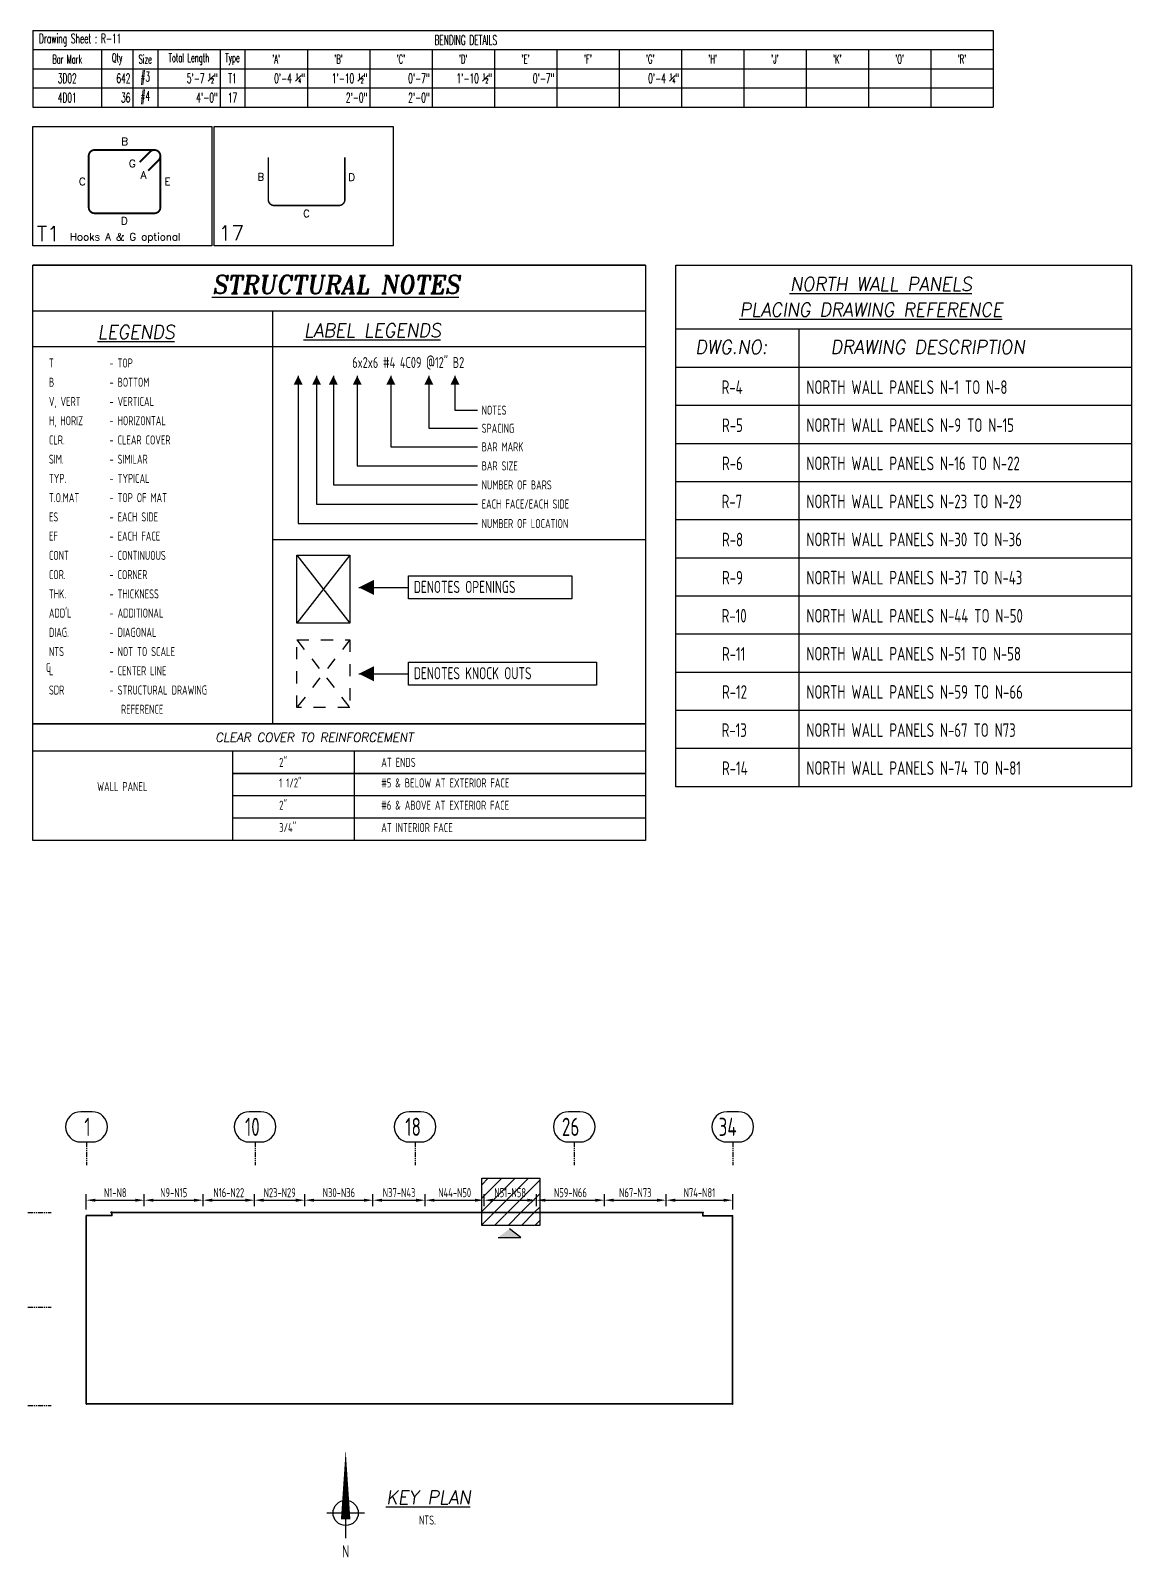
# Model space of a CAD drawing. Header units: inches. Extents: x -3675 to 33171, y -2273 to 1837.
# Drawn here: x 26517.7 to 26790.3, y 373.3 to 751.5 of the extents above; entities that cross this region are included whole.
import ezdxf
from ezdxf.enums import TextEntityAlignment as Align

# ---------------------------------------------------------------- set-up
doc = ezdxf.new("R2010")
doc.units = ezdxf.units.IN
doc.header["$MEASUREMENT"] = 0
doc.linetypes.add('HIDDEN', pattern=[6, 3, -3])
doc.linetypes.add('PHANTOM', pattern=[2.5, 1.25, -0.25, 0.25, -0.25, 0.25, -0.25])
doc.layers.get('0').update_dxf_attribs({"linetype": 'CONTINUOUS'})
doc.layers.get('Defpoints').update_dxf_attribs({"linetype": 'CONTINUOUS'})
for name, color, linetype in [('0-25', 7, 'CONTINUOUS'), ('0-25TEXT', 7, 'CONTINUOUS'), ('0-35', 3, 'CONTINUOUS'), ('0-35TEXT', 3, 'CONTINUOUS'), ('0-50', 10, 'CONTINUOUS'), ('BARLIST', 7, 'CONTINUOUS'), ('CADS-BAR-SKETCH', 7, 'CONTINUOUS'), ('GRID', 8, 'PHANTOM'), ('Hatch', 253, 'CONTINUOUS'), ('Hgblock', 7, 'CONTINUOUS'), ('hidden', 7, 'HIDDEN')]:
    doc.layers.add(name, color=color, linetype=linetype)
doc.styles.add('AR', font='ARCHQUIK.shx', dxfattribs={"width": 0.8})
doc.styles.add('ROMANS', font='romans.shx', dxfattribs={"width": 0.57})
doc.styles.add('ROMANT', font='romant')
doc.dimstyles.new('CADS_DIM_48', dxfattribs={"dimscale": 48, "dimtxt": 0.09375, "dimasz": 0.09375, "dimexe": 0.0625, "dimexo": 0.0625, "dimgap": 0.09375, "dimtad": 0, "dimtih": 1, "dimtoh": 1, "dimzin": 1, "dimdsep": 46, "dimlunit": 4, "dimtxsty": 'AR', "dimblk": 'CLOSED', "dimcen": 0.1875, "dimadec": 0, "dimazin": 0, "dimtfac": 1, "dimtofl": 0, "dimtmove": 0, "dimatfit": 1, "dimldrblk": 'DOTBLANK', "dimfxl": 1, "dimtzin": 0, "dimarcsym": 0})

# ---------------------------------------------------------------- blocks, each defined once
blk = doc.blocks.new('*D3131')
at = {"layer": '0-35', "color": 0, "lineweight": -2, "transparency": 16777216}
for p, q in [((26531.46, 459.53), (26531.46, 463.32)), ((26533.71, 461.82), (26543.59, 461.82)), ((26545.84, 460.32), (26545.84, 463.32))]:
    blk.add_line(p, q, dxfattribs=at)
at = {"layer": '0-35', "color": 0, "transparency": 16777216}
for points in [[(26533.71, 462.19), (26533.71, 461.44), (26531.46, 461.82)], [(26543.59, 462.19), (26543.59, 461.44), (26545.84, 461.82)]]:
    blk.add_solid(points, dxfattribs=at)
at = {"layer": 'Defpoints', "color": 0, "transparency": 16777216}
for p in [(26545.84, 461.82), (26531.46, 458.03), (26545.84, 458.82)]:
    blk.add_point(p, dxfattribs=at)
at = {"layer": '0-35', "color": 0, "transparency": 16777216, "insert": (26538.65, 463.69), "char_height": 2.25, "attachment_point": 5, "style": 'AR'}
blk.add_mtext('N1-N8', dxfattribs=at)
blk = doc.blocks.new('_DotBlank')
at = {"layer": '0-35', "color": 0, "lineweight": -2}
blk.add_line((-0.5, 0), (-1, 0), dxfattribs=at)
blk.add_circle((0, 0), 0.5, dxfattribs=at)
blk = doc.blocks.new('*D3132')
at = {"layer": '0-35', "color": 0, "lineweight": -2, "transparency": 16777216}
for p, q in [((26545.84, 460.32), (26545.84, 463.32)), ((26548.09, 461.82), (26558.15, 461.82)), ((26560.4, 460.32), (26560.4, 463.32))]:
    blk.add_line(p, q, dxfattribs=at)
at = {"layer": '0-35', "color": 0, "transparency": 16777216}
for points in [[(26548.09, 462.19), (26548.09, 461.44), (26545.84, 461.82)], [(26558.15, 462.19), (26558.15, 461.44), (26560.4, 461.82)]]:
    blk.add_solid(points, dxfattribs=at)
at = {"layer": 'Defpoints', "color": 0, "transparency": 16777216}
for p in [(26560.4, 461.82), (26545.84, 458.82), (26560.4, 458.82)]:
    blk.add_point(p, dxfattribs=at)
at = {"layer": '0-35', "color": 0, "transparency": 16777216, "insert": (26553.12, 463.69), "char_height": 2.25, "attachment_point": 5, "style": 'AR'}
blk.add_mtext('N9-N15', dxfattribs=at)
blk = doc.blocks.new('*D3133')
at = {"layer": '0-35', "color": 0, "lineweight": -2, "transparency": 16777216}
for p, q in [((26560.4, 460.32), (26560.4, 463.32)), ((26562.65, 461.82), (26570.88, 461.82)), ((26573.13, 460.32), (26573.13, 463.32))]:
    blk.add_line(p, q, dxfattribs=at)
at = {"layer": '0-35', "color": 0, "transparency": 16777216}
for points in [[(26562.65, 462.19), (26562.65, 461.44), (26560.4, 461.82)], [(26570.88, 462.19), (26570.88, 461.44), (26573.13, 461.82)]]:
    blk.add_solid(points, dxfattribs=at)
at = {"layer": 'Defpoints', "color": 0, "transparency": 16777216}
for p in [(26573.13, 461.82), (26560.4, 458.82), (26573.13, 458.82)]:
    blk.add_point(p, dxfattribs=at)
at = {"layer": '0-35', "color": 0, "transparency": 16777216, "insert": (26566.76, 463.69), "char_height": 2.25, "attachment_point": 5, "style": 'AR'}
blk.add_mtext('N16-N22', dxfattribs=at)
blk = doc.blocks.new('*D3134')
at = {"layer": '0-35', "color": 0, "lineweight": -2, "transparency": 16777216}
for p, q in [((26573.13, 460.32), (26573.13, 463.32)), ((26575.38, 461.82), (26583.35, 461.82)), ((26585.6, 460.32), (26585.6, 463.32))]:
    blk.add_line(p, q, dxfattribs=at)
at = {"layer": '0-35', "color": 0, "transparency": 16777216}
for points in [[(26575.38, 462.19), (26575.38, 461.44), (26573.13, 461.82)], [(26583.35, 462.19), (26583.35, 461.44), (26585.6, 461.82)]]:
    blk.add_solid(points, dxfattribs=at)
at = {"layer": 'Defpoints', "color": 0, "transparency": 16777216}
for p in [(26585.6, 461.82), (26573.13, 458.82), (26585.6, 458.82)]:
    blk.add_point(p, dxfattribs=at)
at = {"layer": '0-35', "color": 0, "transparency": 16777216, "insert": (26579.37, 463.69), "char_height": 2.25, "attachment_point": 5, "style": 'AR'}
blk.add_mtext('N23-N29', dxfattribs=at)
blk = doc.blocks.new('*D3135')
at = {"layer": '0-35', "color": 0, "lineweight": -2, "transparency": 16777216}
for p, q in [((26585.6, 460.32), (26585.6, 463.32)), ((26587.85, 461.82), (26600.22, 461.82)), ((26602.47, 460.32), (26602.47, 463.32))]:
    blk.add_line(p, q, dxfattribs=at)
at = {"layer": '0-35', "color": 0, "transparency": 16777216}
for points in [[(26587.85, 462.19), (26587.85, 461.44), (26585.6, 461.82)], [(26600.22, 462.19), (26600.22, 461.44), (26602.47, 461.82)]]:
    blk.add_solid(points, dxfattribs=at)
at = {"layer": 'Defpoints', "color": 0, "transparency": 16777216}
for p in [(26602.47, 461.82), (26585.6, 458.82), (26602.47, 458.82)]:
    blk.add_point(p, dxfattribs=at)
at = {"layer": '0-35', "color": 0, "transparency": 16777216, "insert": (26594.03, 463.69), "char_height": 2.25, "attachment_point": 5, "style": 'AR'}
blk.add_mtext('N30-N36', dxfattribs=at)
blk = doc.blocks.new('*D3136')
at = {"layer": '0-35', "color": 0, "lineweight": -2, "transparency": 16777216}
for p, q in [((26602.47, 460.32), (26602.47, 463.32)), ((26604.72, 461.82), (26613.16, 461.82)), ((26615.41, 460.32), (26615.41, 463.32))]:
    blk.add_line(p, q, dxfattribs=at)
at = {"layer": '0-35', "color": 0, "transparency": 16777216}
for points in [[(26604.72, 462.19), (26604.72, 461.44), (26602.47, 461.82)], [(26613.16, 462.19), (26613.16, 461.44), (26615.41, 461.82)]]:
    blk.add_solid(points, dxfattribs=at)
at = {"layer": 'Defpoints', "color": 0, "transparency": 16777216}
for p in [(26615.41, 461.82), (26602.47, 458.82), (26615.41, 458.82)]:
    blk.add_point(p, dxfattribs=at)
at = {"layer": '0-35', "color": 0, "transparency": 16777216, "insert": (26608.94, 463.69), "char_height": 2.25, "attachment_point": 5, "style": 'AR'}
blk.add_mtext('N37-N43', dxfattribs=at)
blk = doc.blocks.new('*D3137')
at = {"layer": '0-35', "color": 0, "lineweight": -2, "transparency": 16777216}
for p, q in [((26615.41, 460.32), (26615.41, 463.32)), ((26617.66, 461.82), (26627.71, 461.82)), ((26629.96, 460.32), (26629.96, 463.32))]:
    blk.add_line(p, q, dxfattribs=at)
at = {"layer": '0-35', "color": 0, "transparency": 16777216}
for points in [[(26617.66, 462.19), (26617.66, 461.44), (26615.41, 461.82)], [(26627.71, 462.19), (26627.71, 461.44), (26629.96, 461.82)]]:
    blk.add_solid(points, dxfattribs=at)
at = {"layer": 'Defpoints', "color": 0, "transparency": 16777216}
for p in [(26629.96, 461.82), (26615.41, 458.82), (26629.96, 458.82)]:
    blk.add_point(p, dxfattribs=at)
at = {"layer": '0-35', "color": 0, "transparency": 16777216, "insert": (26622.69, 463.69), "char_height": 2.25, "attachment_point": 5, "style": 'AR'}
blk.add_mtext('N44-N50', dxfattribs=at)
blk = doc.blocks.new('*D3138')
at = {"layer": '0-35', "color": 0, "lineweight": -2, "transparency": 16777216}
for p, q in [((26629.96, 460.32), (26629.96, 463.32)), ((26632.21, 461.82), (26640.67, 461.82)), ((26642.92, 460.32), (26642.92, 463.32))]:
    blk.add_line(p, q, dxfattribs=at)
at = {"layer": '0-35', "color": 0, "transparency": 16777216}
for points in [[(26632.21, 462.19), (26632.21, 461.44), (26629.96, 461.82)], [(26640.67, 462.19), (26640.67, 461.44), (26642.92, 461.82)]]:
    blk.add_solid(points, dxfattribs=at)
at = {"layer": 'Defpoints', "color": 0, "transparency": 16777216}
for p in [(26642.92, 461.82), (26629.96, 458.82), (26642.92, 458.82)]:
    blk.add_point(p, dxfattribs=at)
at = {"layer": '0-35', "color": 0, "transparency": 16777216, "insert": (26636.44, 463.69), "char_height": 2.25, "attachment_point": 5, "style": 'AR'}
blk.add_mtext('N51-N58', dxfattribs=at)
blk = doc.blocks.new('*D3139')
at = {"layer": '0-35', "color": 0, "lineweight": -2, "transparency": 16777216}
for p, q in [((26642.92, 460.32), (26642.92, 463.32)), ((26645.17, 461.82), (26657.54, 461.82)), ((26659.79, 460.32), (26659.79, 463.32))]:
    blk.add_line(p, q, dxfattribs=at)
at = {"layer": '0-35', "color": 0, "transparency": 16777216}
for points in [[(26645.17, 462.19), (26645.17, 461.44), (26642.92, 461.82)], [(26657.54, 462.19), (26657.54, 461.44), (26659.79, 461.82)]]:
    blk.add_solid(points, dxfattribs=at)
at = {"layer": 'Defpoints', "color": 0, "transparency": 16777216}
for p in [(26659.79, 461.82), (26642.92, 458.82), (26659.79, 458.82)]:
    blk.add_point(p, dxfattribs=at)
at = {"layer": '0-35', "color": 0, "transparency": 16777216, "insert": (26651.35, 463.69), "char_height": 2.25, "attachment_point": 5, "style": 'AR'}
blk.add_mtext('N59-N66', dxfattribs=at)
blk = doc.blocks.new('*D3140')
at = {"layer": '0-35', "color": 0, "lineweight": -2, "transparency": 16777216}
for p, q in [((26659.79, 460.32), (26659.79, 463.32)), ((26662.04, 461.82), (26672.8, 461.82)), ((26675.05, 460.32), (26675.05, 463.32))]:
    blk.add_line(p, q, dxfattribs=at)
at = {"layer": '0-35', "color": 0, "transparency": 16777216}
for points in [[(26662.04, 462.19), (26662.04, 461.44), (26659.79, 461.82)], [(26672.8, 462.19), (26672.8, 461.44), (26675.05, 461.82)]]:
    blk.add_solid(points, dxfattribs=at)
at = {"layer": 'Defpoints', "color": 0, "transparency": 16777216}
for p in [(26675.05, 461.82), (26659.79, 458.82), (26675.05, 458.82)]:
    blk.add_point(p, dxfattribs=at)
at = {"layer": '0-35', "color": 0, "transparency": 16777216, "insert": (26667.42, 463.69), "char_height": 2.25, "attachment_point": 5, "style": 'AR'}
blk.add_mtext('N67-N73', dxfattribs=at)
blk = doc.blocks.new('*U3186')
at = {"layer": 'Hgblock', "color": 3}
for p, q in [((-0.375, 0), (0.375, 0)), ((0, 0), (0, -0.5))]:
    blk.add_line(p, q, dxfattribs=at)
blk.add_lwpolyline([(0, 1.25, 0, 0.187, 0), (0, -0.125, 0.187, 0.187, 0)], format="xyseb", dxfattribs=at)
blk.add_circle((0, 0), 0.25, dxfattribs=at)
at = {"layer": 'Hgblock', "color": 3, "style": 'AR', "width": 0.8}
blk.add_text('N', height=0.244, dxfattribs=at).set_placement((0, -0.761), align=Align.MIDDLE)
blk = doc.blocks.new('*D3141')
at = {"layer": '0-35', "color": 0, "lineweight": -2, "transparency": 16777216}
for p, q in [((26675.05, 460.32), (26675.05, 463.32)), ((26677.3, 461.82), (26689.3, 461.82)), ((26691.55, 459.53), (26691.55, 463.32))]:
    blk.add_line(p, q, dxfattribs=at)
at = {"layer": '0-35', "color": 0, "transparency": 16777216}
for points in [[(26677.3, 462.19), (26677.3, 461.44), (26675.05, 461.82)], [(26689.3, 462.19), (26689.3, 461.44), (26691.55, 461.82)]]:
    blk.add_solid(points, dxfattribs=at)
at = {"layer": 'Defpoints', "color": 0, "transparency": 16777216}
for p in [(26691.55, 461.82), (26675.05, 458.82), (26691.55, 458.03)]:
    blk.add_point(p, dxfattribs=at)
at = {"layer": '0-35', "color": 0, "transparency": 16777216, "insert": (26683.3, 463.69), "char_height": 2.25, "attachment_point": 5, "style": 'AR'}
blk.add_mtext('N74-N81', dxfattribs=at)
blk = doc.blocks.new('leadrblk')
blk.add_lwpolyline([(0, 0, 0, 1, 0), (1, 0, 1, 1, 0)], format="xyseb")
blk = doc.blocks.new('A$C2A293661')
at = {"layer": '0-35TEXT', "style": 'AR', "width": 0.8}
for s, p in [('C', (-0.72, 0.84)), ('L', (0, 0))]:
    blk.add_text(s, height=2.25, dxfattribs=at).set_placement(p)
blk = doc.blocks.new('*T3254')
at = {"layer": 'BARLIST', "color": 0, "linetype": 'ByBlock', "lineweight": -2, "transparency": 16777216}
for p, q in [((0, 0), (237.77, 0)), ((0, 0), (0, -19.01)), ((237.77, 0), (237.77, -19.01)), ((0, -4.72), (237.77, -4.72)), ((17.01, -4.72), (17.01, -19.01)), ((24.73, -4.72), (24.73, -19.01)), ((30.91, -4.72), (30.91, -19.01)), ((46.35, -4.72), (46.35, -19.01)), ((52.52, -4.72), (52.52, -19.01)), ((67.96, -4.72), (67.96, -19.01)), ((83.4, -4.72), (83.4, -19.01)), ((98.83, -4.72), (98.83, -19.01)), ((114.27, -4.72), (114.27, -19.01)), ((129.71, -4.72), (129.71, -19.01)), ((145.15, -4.72), (145.15, -19.01)), ((160.58, -4.72), (160.58, -19.01)), ((176.02, -4.72), (176.02, -19.01)), ((191.46, -4.72), (191.46, -19.01)), ((206.89, -4.72), (206.89, -19.01)), ((222.33, -4.72), (222.33, -19.01)), ((0, -9.45), (237.77, -9.45)), ((0, -14.23), (237.77, -14.23)), ((0, -19.01), (237.77, -19.01))]:
    blk.add_line(p, q, dxfattribs=at)
at = {"layer": 'BARLIST', "color": 0, "transparency": 16777216, "style": 'ROMANS'}
for s, insert, char_height, width, attachment_point in [(' Drawing Sheet : R-11', (0.59, -2.36), 2.3622, 97.6535, 4), ('BENDING DETAILS', (99.43, -2.36), 2.3622, 137.752, 4), ('Bar Mark', (8.5, -7.09), 2.126, 15.8268, 5), ('Qty', (20.87, -7.09), 2.126, 6.5433, 5), ('Size', (27.82, -7.09), 2.126, 4.9961, 5), ('Total Length', (38.63, -7.09), 2.126, 14.2559, 5), ('Type', (49.44, -7.09), 2.126, 4.9961, 5), ("'A'", (60.24, -7.09), 2.126, 14.2559, 5), ("'B'", (75.68, -7.09), 2.126, 14.2559, 5), ("'C'", (91.12, -7.09), 2.126, 14.2559, 5), ("'D'", (106.55, -7.09), 2.126, 14.2559, 5), ("'E'", (121.99, -7.09), 2.126, 14.2559, 5), ("'F'", (137.43, -7.09), 2.126, 14.2559, 5), ("'G'", (152.86, -7.09), 2.126, 14.2559, 5), ("'H'", (168.3, -7.09), 2.126, 14.2559, 5), ("'J'", (183.74, -7.09), 2.126, 14.2559, 5), ("'K'", (199.18, -7.09), 2.126, 14.2559, 5), ("'O'", (214.61, -7.09), 2.126, 14.2559, 5), ("'R'", (230.05, -7.09), 2.126, 14.2559, 5), ('3D02', (8.5, -11.84), 2.362, 15.8268, 5), ('642', (24.14, -11.84), 2.362, 6.5433, 6), ('#3', (27.82, -11.84), 2.362, 4.9961, 5), ('5\'-7 {\\H0.5x;\\S1#2;}"', (45.76, -11.84), 2.3622, 14.2559, 6), ('T1', (49.44, -11.84), 2.362, 4.9961, 5), ('0\'-4 {\\H0.5x;\\S1#4;}"', (67.37, -11.84), 2.3622, 14.2559, 6), ('1\'-10 {\\H0.5x;\\S1#2;}"', (82.81, -11.84), 2.3622, 14.2559, 6), ('0\'-7"', (98.24, -11.84), 2.362, 14.2559, 6), ('1\'-10 {\\H0.5x;\\S1#2;}"', (113.68, -11.84), 2.3622, 14.2559, 6), ('0\'-7"', (129.12, -11.84), 2.362, 14.2559, 6), ('0\'-4 {\\H0.5x;\\S1#4;}"', (159.99, -11.84), 2.3622, 14.2559, 6), ('#4', (27.82, -16.62), 2.362, 4.9961, 5), ('4D01', (8.5, -16.62), 2.362, 15.8268, 5), ('36', (24.14, -16.62), 2.362, 6.5433, 6), ('4\'-0"', (45.76, -16.62), 2.362, 14.2559, 6), ('17', (49.44, -16.62), 2.362, 4.9961, 5), ('2\'-0"', (82.81, -16.62), 2.362, 14.2559, 6), ('2\'-0"', (98.24, -16.62), 2.362, 14.2559, 6)]:
    blk.add_mtext(s, dxfattribs=dict(at, insert=insert, char_height=char_height, width=width, attachment_point=attachment_point))
blk = doc.blocks.new('T1')
at = {"layer": 'CADS-BAR-SKETCH'}
blk.add_lwpolyline([(0, 0), (0, 1), (1.5, 1), (1.5, 0)], close=True, dxfattribs=at)
at = {"layer": 'CADS-BAR-SKETCH', "const_width": 0.0156}
for points in [[(0.468, 0.754, -0.414214), (0.518, 0.804, 0.414214), (0.468, 0.754), (0.468, 0.323, 0.414214), (0.518, 0.273), (1.019, 0.273, 0.414214), (1.069, 0.323), (1.069, 0.754, 0.668179), (0.983, 0.789), (0.896, 0.702)], [(0.966, 0.631), (1.054, 0.719, 0.668179), (1.019, 0.804), (0.518, 0.804)]]:
    blk.add_lwpolyline(points, format="xyb", dxfattribs=at)
at = {"layer": 'CADS-BAR-SKETCH', "style": 'ROMANS'}
for s, height, p in [('B', 0.0625, (0.742, 0.844)), ('G', 0.0625, (0.806, 0.659)), ('C', 0.0625, (0.386, 0.508)), ('A', 0.0625, (0.903, 0.563)), ('E', 0.0625, (1.103, 0.508)), ('T1', 0.125, (0.033, 0.039)), ('D', 0.0625, (0.739, 0.179)), ('Hooks A & G optional', 0.0625, (0.311, 0.045))]:
    blk.add_text(s, height=height, dxfattribs=at).set_placement(p)
blk = doc.blocks.new('17')
at = {"layer": 'CADS-BAR-SKETCH'}
blk.add_lwpolyline([(0, 0), (0, 1), (1.5, 1), (1.5, 0)], close=True, dxfattribs=at)
at = {"layer": 'CADS-BAR-SKETCH', "const_width": 0.0125}
blk.add_lwpolyline([(0.454, 0.741), (0.454, 0.388, 0.414214), (0.504, 0.338), (1.046, 0.338, 0.414214), (1.096, 0.388), (1.096, 0.741)], format="xyb", dxfattribs=at)
at = {"layer": 'CADS-BAR-SKETCH', "style": 'ROMANS'}
for s, height, p in [('B', 0.0625, (0.363, 0.547)), ('D', 0.0625, (1.125, 0.544)), ('C', 0.0625, (0.746, 0.24)), ('17', 0.125, (0.037, 0.045))]:
    blk.add_text(s, height=height, dxfattribs=at).set_placement(p)
blk = doc.blocks.new('*T3255')
at = {"layer": 'BARLIST', "color": 0, "transparency": 16777216, "xscale": 29.52755949857756, "yscale": 29.52755949857756, "zscale": 29.52755949857756}
for name, p in [('T1', (0.3, -29.53, 0)), ('17', (45.18, -29.53, 0))]:
    blk.add_blockref(name, p, dxfattribs=at)

msp = doc.modelspace()

# ---------------------------------------------------------------- hatches: boundary and pattern name
at = {"layer": '0-25TEXT'}
msp.add_hatch(color=256, dxfattribs=at).paths.add_polyline_path([(26639.08936, 452.57688), (26636.27693, 454.73683), (26633.4645, 452.57688)])
at = {"layer": 'Hatch'}
h = msp.add_hatch(dxfattribs=at)
h.set_pattern_fill('ANSI31', color=256, scale=18.75)
h.set_pattern_definition([(45, (16617.0494, -23.9709), (-1.6572815, 1.6572815), [])])
h.paths.add_polyline_path([(26629.38817, 467.25743), (26629.38817, 458.03153), (26629.45677, 458.03153), (26635.71382, 458.03153), (26635.71382, 458.74715), (26635.51174, 458.74715), (26635.51174, 458.81575), (26643.76828, 458.81575), (26643.76828, 467.25743)])
h.paths.add_polyline_path([(26635.78242, 458.74715), (26635.78242, 457.96293), (26629.45677, 457.96293), (26629.45677, 455.57831), (26643.76828, 455.57831), (26643.76828, 458.74715)])

# ---------------------------------------------------------------- linework, layer by layer
at = {"layer": '0-25'}
for points in [[(26596.72855, 621.55113), (26583.58967, 604.75479)], [(26583.58967, 621.55113), (26596.72855, 604.75479)]]:
    msp.add_lwpolyline(points, dxfattribs=at)
at = {"layer": '0-25TEXT'}
for p, q in [((26639.08936, 452.57688), (26636.27693, 454.73683)), ((26633.4645, 452.57688), (26639.08936, 452.57688))]:
    msp.add_line(p, q, dxfattribs=at)
for points in [[(26583.95005, 666.00597), (26583.95005, 629.39703), (26628.37408, 629.39703)], [(26588.50066, 666.00597), (26588.50066, 634.23501), (26628.37408, 634.23501)], [(26592.66407, 666.00597), (26592.66407, 638.95372), (26628.37408, 638.95372)], [(26598.5702, 666.00597), (26598.5702, 643.67242), (26628.37408, 643.67242)], [(26606.89703, 666.00597), (26606.89703, 648.39113), (26628.37408, 648.39113)], [(26616.28881, 666.00597), (26616.28881, 652.9906), (26628.37408, 652.9906)], [(26622.77589, 666.00597), (26622.77589, 657.4708), (26628.37408, 657.4708)], [(26598.98743, 613.57881), (26611.28802, 613.57881)], [(26598.98743, 592.20188), (26611.28802, 592.20188)], [(26598.98743, 592.20188), (26611.28802, 592.20188)]]:
    msp.add_lwpolyline(points, dxfattribs=at)
at = {"layer": '0-35'}
for p, q in [((26531.46028, 458.03153), (26531.46028, 457.96293)), ((26537.78593, 458.03153), (26531.46028, 458.03153)), ((26531.46028, 457.96293), (26531.46028, 458.03153)), ((26531.46028, 458.03153), (26531.52887, 458.03153)), ((26531.46028, 411.29085), (26531.46028, 458.03153)), ((26537.85452, 457.96293), (26531.46028, 457.96293)), ((26531.52887, 411.29085), (26531.52887, 458.03153)), ((26533.59324, 458.03153), (26533.59324, 457.96293)), ((26535.72342, 458.03153), (26535.72342, 457.96293)), ((26537.85452, 458.81575), (26537.58385, 458.81575)), ((26537.58385, 458.81575), (26684.28449, 458.81575)), ((26537.58385, 458.74715), (26537.58385, 458.81575)), ((26537.58385, 458.81575), (26537.58385, 458.74715)), ((26537.58385, 458.74715), (26537.78593, 458.74715)), ((26537.78593, 458.03153), (26537.78593, 458.74715)), ((26537.85452, 457.96293), (26537.85452, 458.74715)), ((26537.85452, 458.74715), (26684.08612, 458.74715)), ((26537.85452, 457.96293), (26537.85452, 458.03153)), ((26539.49409, 458.81575), (26539.49409, 458.74715)), ((26539.49434, 458.81575), (26539.49434, 458.74715)), ((26541.40204, 458.81575), (26541.40204, 458.74715)), ((26541.40204, 458.81575), (26541.40204, 458.74715)), ((26543.53222, 458.81575), (26543.53222, 458.74715)), ((26543.53222, 458.81575), (26543.53222, 458.74715)), ((26545.84038, 458.81575), (26545.84038, 458.74715)), ((26548.14854, 458.81575), (26548.14854, 458.74715)), ((26550.4567, 458.81575), (26550.4567, 458.74715)), ((26552.76486, 458.81575), (26552.76486, 458.74715)), ((26553.47121, 458.81575), (26553.47121, 458.74715)), ((26555.77937, 458.81575), (26555.77937, 458.74715)), ((26558.08753, 458.81575), (26558.08753, 458.74715)), ((26560.39569, 458.81575), (26560.39569, 458.74715)), ((26562.70385, 458.81575), (26562.70385, 458.74715)), ((26563.4102, 458.81575), (26563.4102, 458.74715)), ((26565.71836, 458.81575), (26565.71836, 458.74715)), ((26568.02652, 458.81575), (26568.02652, 458.74715)), ((26570.33468, 458.81575), (26570.33468, 458.74715)), ((26572.42036, 458.81575), (26572.42036, 458.74715)), ((26573.1295, 458.81575), (26573.1295, 458.74715)), ((26575.66291, 458.81575), (26575.66291, 458.74715)), ((26575.66291, 458.74715), (26575.66291, 458.81575)), ((26577.97107, 458.74715), (26577.97107, 458.81575)), ((26580.27923, 458.74715), (26580.27923, 458.81575)), ((26582.58738, 458.74715), (26582.58738, 458.81575)), ((26583.29374, 458.74715), (26583.29374, 458.81575)), ((26585.6019, 458.74715), (26585.6019, 458.81575)), ((26587.91005, 458.74715), (26587.91005, 458.81575)), ((26590.21821, 458.74715), (26590.21821, 458.81575)), ((26592.52637, 458.74715), (26592.52637, 458.81575)), ((26593.23272, 458.74715), (26593.23272, 458.81575)), ((26595.54088, 458.74715), (26595.54088, 458.81575)), ((26597.84904, 458.74715), (26597.84904, 458.81575)), ((26600.1572, 458.74715), (26600.1572, 458.81575)), ((26602.46536, 458.74715), (26602.46536, 458.81575)), ((26603.17171, 458.74715), (26603.17171, 458.81575)), ((26605.47987, 458.74715), (26605.47987, 458.81575)), ((26607.7834, 458.74715), (26607.7834, 458.81575)), ((26610.08692, 458.74715), (26610.08692, 458.81575)), ((26612.39508, 458.74715), (26612.39508, 458.81575)), ((26613.10143, 458.74715), (26613.10143, 458.81575)), ((26615.40959, 458.74715), (26615.40959, 458.81575)), ((26617.71775, 458.74715), (26617.71775, 458.81575)), ((26620.02591, 458.74715), (26620.02591, 458.81575)), ((26622.33407, 458.74715), (26622.33407, 458.81575)), ((26623.04042, 458.74715), (26623.04042, 458.81575)), ((26625.34858, 458.74715), (26625.34858, 458.81575)), ((26627.65674, 458.74715), (26627.65674, 458.81575)), ((26629.96489, 458.74715), (26629.96489, 458.81575)), ((26632.27305, 458.74715), (26632.27305, 458.81575)), ((26632.97941, 458.74715), (26632.97941, 458.81575)), ((26635.28756, 458.74715), (26635.28756, 458.81575)), ((26637.59572, 458.74715), (26637.59572, 458.81575)), ((26639.90388, 458.74715), (26639.90388, 458.81575)), ((26642.21204, 458.74715), (26642.21204, 458.81575)), ((26642.91839, 458.74715), (26642.91839, 458.81575)), ((26645.22655, 458.74715), (26645.22655, 458.81575)), ((26647.53749, 458.74715), (26647.53749, 458.81575)), ((26649.84843, 458.74715), (26649.84843, 458.81575)), ((26652.15659, 458.74715), (26652.15659, 458.81575)), ((26652.86294, 458.74715), (26652.86294, 458.81575)), ((26655.1711, 458.74715), (26655.1711, 458.81575)), ((26657.47926, 458.74715), (26657.47926, 458.81575)), ((26659.78742, 458.74715), (26659.78742, 458.81575)), ((26662.09558, 458.74715), (26662.09558, 458.81575)), ((26662.80193, 458.74715), (26662.80193, 458.81575)), ((26665.11009, 458.74715), (26665.11009, 458.81575)), ((26667.41825, 458.74715), (26667.41825, 458.81575)), ((26669.72641, 458.74715), (26669.72641, 458.81575)), ((26672.03457, 458.74715), (26672.03457, 458.81575)), ((26672.74092, 458.74715), (26672.74092, 458.81575)), ((26675.04908, 458.74715), (26675.04908, 458.81575)), ((26677.35724, 458.74715), (26677.35724, 458.81575)), ((26679.6654, 458.74715), (26679.6654, 458.81575)), ((26681.97355, 458.74715), (26681.97355, 458.81575)), ((26684.08612, 458.74715), (26684.08612, 457.96293)), ((26684.08612, 457.96293), (26691.47579, 457.96293)), ((26684.15472, 458.74715), (26684.28449, 458.74715)), ((26684.15472, 458.74715), (26684.15472, 458.03153)), ((26684.15472, 458.03153), (26691.47579, 458.03153)), ((26684.28449, 458.74715), (26684.28449, 458.81575)), ((26686.73372, 458.03153), (26686.73372, 457.96293)), ((26688.86391, 458.03153), (26688.86391, 457.96293)), ((26691.47579, 457.96293), (26691.47579, 458.03153)), ((26691.48269, 411.29085), (26691.48269, 458.03305)), ((26691.48269, 458.03305), (26691.55129, 458.03305)), ((26691.55129, 411.29085), (26691.55129, 458.03305)), ((26531.46028, 455.90135), (26531.52887, 455.90135)), ((26691.48269, 456.18411), (26691.48269, 456.11551)), ((26691.48269, 456.11551), (26691.48269, 456.18411)), ((26691.48269, 456.18411), (26691.55129, 456.18411)), ((26691.48269, 454.61096), (26691.55129, 454.61096)), ((26531.46028, 453.77117), (26531.52887, 453.77117)), ((26531.46028, 451.64099), (26531.52887, 451.64099)), ((26691.48269, 453.31424), (26691.55129, 453.31424)), ((26691.48269, 451.64099), (26691.55129, 451.64099)), ((26531.46028, 449.51081), (26531.52887, 449.51081)), ((26531.46028, 447.38063), (26531.52887, 447.38063)), ((26691.48269, 449.51081), (26691.55129, 449.51081)), ((26691.48269, 447.38063), (26691.55129, 447.38063)), ((26531.46028, 445.25045), (26531.52887, 445.25045)), ((26531.46028, 443.12027), (26531.52887, 443.12027)), ((26691.48269, 445.25045), (26691.55129, 445.25045)), ((26691.48269, 443.12027), (26691.55129, 443.12027)), ((26531.46028, 440.99009), (26531.52887, 440.99009)), ((26531.46028, 438.85991), (26531.52887, 438.85991)), ((26691.48269, 440.99009), (26691.55129, 440.99009)), ((26691.48269, 438.85991), (26691.55129, 438.85991)), ((26531.46028, 436.72973), (26531.52887, 436.72973)), ((26691.48269, 436.72973), (26691.55129, 436.72973)), ((26531.46028, 434.59955), (26531.52887, 434.59955)), ((26531.46028, 432.46937), (26531.52887, 432.46937)), ((26691.48269, 434.59955), (26691.55129, 434.59955)), ((26691.48269, 432.46937), (26691.55129, 432.46937)), ((26531.46028, 430.33918), (26531.52887, 430.33918)), ((26531.46028, 428.209), (26531.52887, 428.209)), ((26691.48269, 430.33918), (26691.55129, 430.33918)), ((26691.48269, 428.209), (26691.55129, 428.209)), ((26531.46028, 426.07882), (26531.52887, 426.07882)), ((26531.46028, 423.94864), (26531.52887, 423.94864)), ((26691.48269, 426.07882), (26691.55129, 426.07882)), ((26691.48269, 423.94864), (26691.55129, 423.94864)), ((26531.46028, 421.81846), (26531.52887, 421.81846)), ((26691.48269, 421.81846), (26691.55129, 421.81846)), ((26531.46028, 419.68828), (26531.52887, 419.68828)), ((26531.46028, 417.5581), (26531.52887, 417.5581)), ((26691.48269, 419.68828), (26691.55129, 419.68828)), ((26691.48269, 417.5581), (26691.55129, 417.5581)), ((26531.46028, 415.42792), (26531.52887, 415.42792)), ((26531.46028, 413.29774), (26531.52887, 413.29774)), ((26691.48269, 415.42792), (26691.55129, 415.42792)), ((26691.48269, 413.29774), (26691.55129, 413.29774)), ((26691.55129, 411.35944), (26531.46028, 411.35944)), ((26531.46028, 411.35944), (26531.46028, 411.29085)), ((26691.55129, 411.29085), (26531.46028, 411.29085)), ((26531.46028, 411.29085), (26531.52887, 411.29085)), ((26532.99349, 411.35944), (26532.99349, 411.29085)), ((26534.5267, 411.35944), (26534.5267, 411.29085)), ((26536.83486, 411.35944), (26536.83486, 411.29085)), ((26539.14301, 411.35944), (26539.14301, 411.29085)), ((26539.84937, 411.35944), (26539.84937, 411.29085)), ((26542.15753, 411.35944), (26542.15753, 411.29085)), ((26544.47151, 411.35944), (26544.47151, 411.29085)), ((26546.77967, 411.35944), (26546.77967, 411.29085)), ((26549.08783, 411.35944), (26549.08783, 411.29085)), ((26549.79418, 411.35944), (26549.79418, 411.29085)), ((26552.10234, 411.35944), (26552.10234, 411.29085)), ((26554.4105, 411.35944), (26554.4105, 411.29085)), ((26556.71866, 411.35944), (26556.71866, 411.29085)), ((26559.02682, 411.35944), (26559.02682, 411.29085)), ((26559.73317, 411.35944), (26559.73317, 411.29085)), ((26562.04133, 411.35944), (26562.04133, 411.29085)), ((26564.34949, 411.35944), (26564.34949, 411.29085)), ((26566.65765, 411.35944), (26566.65765, 411.29085)), ((26568.96581, 411.35944), (26568.96581, 411.29085)), ((26569.67216, 411.35944), (26569.67216, 411.29085)), ((26571.98032, 411.35944), (26571.98032, 411.29085)), ((26574.28848, 411.35944), (26574.28848, 411.29085)), ((26576.59663, 411.35944), (26576.59663, 411.29085)), ((26578.90479, 411.35944), (26578.90479, 411.29085)), ((26579.61115, 411.35944), (26579.61115, 411.29085)), ((26581.9193, 411.35944), (26581.9193, 411.29085)), ((26584.22746, 411.35944), (26584.22746, 411.29085)), ((26586.53562, 411.35944), (26586.53562, 411.29085)), ((26588.84378, 411.35944), (26588.84378, 411.29085)), ((26589.55013, 411.35944), (26589.55013, 411.29085)), ((26591.85829, 411.35944), (26591.85829, 411.29085)), ((26594.16645, 411.35944), (26594.16645, 411.29085)), ((26596.47461, 411.35944), (26596.47461, 411.29085)), ((26598.78277, 411.35944), (26598.78277, 411.29085)), ((26599.48912, 411.35944), (26599.48912, 411.29085)), ((26601.79728, 411.35944), (26601.79728, 411.29085)), ((26604.10544, 411.35944), (26604.10544, 411.29085)), ((26606.4136, 411.35944), (26606.4136, 411.29085)), ((26608.72176, 411.35944), (26608.72176, 411.29085)), ((26609.42811, 411.35944), (26609.42811, 411.29085)), ((26611.73627, 411.35944), (26611.73627, 411.29085)), ((26614.04443, 411.35944), (26614.04443, 411.29085)), ((26616.35259, 411.35944), (26616.35259, 411.29085)), ((26618.66074, 411.35944), (26618.66074, 411.29085)), ((26619.3671, 411.35944), (26619.3671, 411.29085)), ((26621.67526, 411.35944), (26621.67526, 411.29085)), ((26623.98341, 411.35944), (26623.98341, 411.29085)), ((26626.29157, 411.35944), (26626.29157, 411.29085)), ((26628.59973, 411.35944), (26628.59973, 411.29085)), ((26629.30608, 411.35944), (26629.30608, 411.29085)), ((26631.61424, 411.35944), (26631.61424, 411.29085)), ((26633.9224, 411.35944), (26633.9224, 411.29085)), ((26636.23056, 411.35944), (26636.23056, 411.29085)), ((26638.53872, 411.35944), (26638.53872, 411.29085)), ((26639.24507, 411.35944), (26639.24507, 411.29085)), ((26641.55323, 411.35944), (26641.55323, 411.29085)), ((26643.86139, 411.35944), (26643.86139, 411.29085)), ((26646.16955, 411.35944), (26646.16955, 411.29085)), ((26648.70296, 411.35944), (26648.70296, 411.29085)), ((26649.40931, 411.35944), (26649.40931, 411.29085)), ((26651.49778, 411.35944), (26651.49778, 411.29085)), ((26653.80594, 411.35944), (26653.80594, 411.29085)), ((26656.1141, 411.35944), (26656.1141, 411.29085)), ((26658.42226, 411.35944), (26658.42226, 411.29085)), ((26659.12861, 411.35944), (26659.12861, 411.29085)), ((26661.43677, 411.35944), (26661.43677, 411.29085)), ((26663.74493, 411.35944), (26663.74493, 411.29085)), ((26666.05309, 411.35944), (26666.05309, 411.29085)), ((26668.36125, 411.35944), (26668.36125, 411.29085)), ((26669.0676, 411.35944), (26669.0676, 411.29085)), ((26671.37576, 411.35944), (26671.37576, 411.29085)), ((26673.68392, 411.35944), (26673.68392, 411.29085)), ((26675.99207, 411.35944), (26675.99207, 411.29085)), ((26678.30023, 411.35944), (26678.30023, 411.29085)), ((26680.60839, 411.35944), (26680.60839, 411.29085)), ((26682.91655, 411.35944), (26682.91655, 411.29085)), ((26685.22471, 411.35944), (26685.22471, 411.29085)), ((26687.53287, 411.35944), (26687.53287, 411.29085)), ((26689.54347, 411.35944), (26689.54347, 411.29085)), ((26691.48269, 411.29085), (26691.55129, 411.29085)), ((26691.55129, 411.35944), (26691.55129, 411.29085))]:
    msp.add_line(p, q, dxfattribs=at)
at = {"layer": '0-35', "elevation": 0}
msp.add_lwpolyline([(26583.58967, 621.55113), (26596.72855, 621.55113), (26596.72855, 604.75479), (26583.58967, 604.75479)], close=True, dxfattribs=at)
at = {"layer": '0-35', "color": 1, "elevation": 0}
for points in [[(26518.25577, 550.91337), (26518.25577, 579.79647), (26669.9211, 579.79647), (26669.9211, 550.91337)], [(26567.65284, 567.4904), (26669.9211, 567.4904)], [(26669.9211, 567.4904), (26567.65284, 567.4904)], [(26669.9211, 561.96472), (26567.65284, 561.96472)], [(26669.9211, 556.43905), (26567.65284, 556.43905)], [(26669.9211, 550.91337), (26518.25577, 550.91337)]]:
    msp.add_lwpolyline(points, dxfattribs=at)
at = {"layer": '0-35'}
msp.add_lwpolyline([(26643.76828, 455.57831), (26629.38817, 455.57831), (26629.38817, 467.25743), (26643.76828, 467.25743)], close=True, dxfattribs=at)
at = {"layer": '0-50'}
for p, q in [((26669.9211, 693.39148, 0), (26518.25577, 693.39148, 0)), ((26669.9211, 681.95477, 0), (26518.25577, 681.95477, 0)), ((26577.57553, 681.95477, 0), (26577.57553, 579.79647, 0)), ((26790.27521, 677.52876, 0), (26677.47195, 677.52876, 0)), ((26707.95831, 564.22838, 0), (26707.95831, 677.52876, 0)), ((26669.9211, 673.1633, 0), (26518.25577, 673.1633, 0)), ((26790.27521, 668.02549, 0), (26677.47195, 668.02549, 0)), ((26790.27521, 658.58939, 0), (26677.47195, 658.58939, 0)), ((26790.27521, 649.15329, 0), (26677.47195, 649.15329, 0)), ((26790.27521, 639.71719, 0), (26677.47195, 639.71719, 0)), ((26790.27521, 630.28109, 0), (26677.47195, 630.28109, 0)), ((26669.9211, 625.35096, 0), (26577.57553, 625.35096, 0)), ((26790.27521, 620.84499, 0), (26677.47195, 620.84499, 0)), ((26790.27521, 611.40888, 0), (26677.47195, 611.40888, 0)), ((26790.27521, 601.97278, 0), (26677.47195, 601.97278, 0)), ((26790.27521, 592.53668, 0), (26677.47195, 592.53668, 0)), ((26790.27521, 583.10058, 0), (26677.47195, 583.10058, 0)), ((26669.9211, 579.79647, 0), (26518.25577, 579.79647, 0)), ((26669.9211, 579.79647, 0), (26518.25577, 579.79647, 0)), ((26669.9211, 573.01608, 0), (26518.25577, 573.01608, 0)), ((26567.65284, 573.01608, 0), (26567.65284, 550.91337, 0)), ((26597.78539, 573.01608, 0), (26597.78539, 550.91337, 0)), ((26790.27521, 573.66448, 0), (26677.47195, 573.66448, 0))]:
    msp.add_line(p, q, dxfattribs=at)
at = {"layer": '0-50', "elevation": 0}
for points in [[(26518.25577, 579.79647), (26518.25577, 693.39148), (26669.9211, 693.39148), (26669.9211, 579.79647)], [(26677.47195, 564.22838), (26677.47195, 693.39148), (26790.27521, 693.39148), (26790.27521, 564.22838)], [(26611.28802, 616.41563), (26651.6827, 616.41563), (26651.6827, 610.74198), (26611.28802, 610.74198)], [(26611.28802, 595.0387), (26657.77917, 595.0387), (26657.77917, 589.36506), (26611.28802, 589.36506)]]:
    msp.add_lwpolyline(points, close=True, dxfattribs=at)
at = {"layer": '0-50'}
for points in [[(26532.94649, 483.73685), (26530.11126, 483.73685, 1), (26530.11126, 476.23685), (26532.94649, 476.23685, 1)], [(26574.68572, 483.73685), (26571.85049, 483.73685, 1), (26571.85049, 476.23685), (26574.68572, 476.23685, 1)], [(26614.30256, 483.73685), (26611.46733, 483.73685, 1), (26611.46733, 476.23685), (26614.30256, 476.23685, 1)], [(26653.72354, 483.73685), (26650.88831, 483.73685, 1), (26650.88831, 476.23685), (26653.72354, 476.23685, 1)], [(26692.9689, 483.73685), (26690.13367, 483.73685, 1), (26690.13367, 476.23685), (26692.9689, 476.23685, 1)]]:
    msp.add_lwpolyline(points, format="xyb", close=True, dxfattribs=at)
at = {"layer": 'GRID', "lineweight": -3}
for points in [[(26531.52887, 476.23685), (26531.52887, 470.48987)], [(26573.2681, 476.23685), (26573.2681, 470.48987)], [(26612.88494, 476.23685), (26612.88494, 470.48987)], [(26652.30592, 476.23685), (26652.30592, 470.48987)], [(26691.55129, 476.23685), (26691.55129, 470.48987)], [(26691.55129, 476.23685), (26691.55129, 470.48987)], [(26517.04409, 458.78604), (26522.79107, 458.78604)], [(26517.04409, 435.3503), (26522.79107, 435.3503)], [(26517.04409, 410.97752), (26522.79107, 410.97752)]]:
    msp.add_lwpolyline(points, dxfattribs=at)
at = {"layer": 'hidden', "elevation": 0}
msp.add_lwpolyline([(26583.58967, 600.60005), (26596.72855, 600.60005), (26596.72855, 583.80371), (26583.58967, 583.80371)], close=True, dxfattribs=at)
at = {"layer": 'hidden'}
for points in [[(26596.72855, 600.60005), (26583.58967, 583.80371)], [(26583.58967, 600.60005), (26596.72855, 583.80371)]]:
    msp.add_lwpolyline(points, dxfattribs=at)

# ---------------------------------------------------------------- block references
for name, p in [('*T3254', (26518.25577, 751.49047, 0)), ('*T3255', (26517.96049, 727.69969, 0))]:
    msp.add_blockref(name, p)
at = {"layer": '0-25TEXT', "xscale": 2.249574803150615, "yscale": 0.9002834645671101, "zscale": 1.2, "rotation": 270.0000046056895}
for p in [(26583.95005, 666.00597, 0), (26588.50066, 666.00597, 0), (26592.66407, 666.00597, 0), (26598.5702, 666.00597, 0), (26606.89703, 666.00597, 0), (26616.28881, 666.00597, 0), (26622.77589, 666.00597, 0)]:
    msp.add_blockref('leadrblk', p, dxfattribs=at)
at = {"layer": '0-25TEXT', "xscale": 3.749291338582678, "yscale": 1.500472440944882, "zscale": 0.5}
for p in [(26598.98743, 613.57881, 0), (26598.98743, 592.20188, 0)]:
    msp.add_blockref('leadrblk', p, dxfattribs=at)
at = {"layer": '0-35'}
msp.add_blockref('A$C2A293661', (26522.22592, 591.79782, 0), dxfattribs=at)
at = {"layer": 'BARLIST', "xscale": 12.5, "yscale": 12.5, "zscale": 12.5}
msp.add_blockref('*U3186', (26595.7006, 384.36724), dxfattribs=at)

# ---------------------------------------------------------------- texts
at = {"linetype": 'Continuous', "style": 'ROMANT', "oblique": 9, "width": 0.95}
for s, height, p in [('%%USTRUCTURAL NOTES', 4.5, (26593.30607, 686.35216, 0)), ('%%ULEGENDS', 3.375, (26543.87353, 675.16677, 0)), ('%%ULABEL LEGENDS', 3.375, (26602.35328, 675.57128, 0))]:
    msp.add_text(s, height=height, dxfattribs=at).set_placement(p, align=Align.CENTER)
for s, height, p in [('%%UNORTH WALL PANELS', 3.375, (26705.74654, 687.01574, 0)), ('%%UPLACING DRAWING REFERENCE', 3.375, (26693.22441, 680.67947, 0)), ('DWG.NO:', 3.375, (26682.26586, 671.44725, 0)), ('DRAWING DESCRIPTION', 3.375, (26715.74561, 671.44725, 0)), ('CLEAR COVER TO REINFORCEMENT', 2.25, (26563.43362, 575.31194, 0))]:
    msp.add_text(s, height=height, dxfattribs=at).set_placement(p)
at = {"color": 7, "linetype": 'Continuous', "style": 'ROMANT', "oblique": 9, "width": 0.95}
msp.add_text('%%UKEY PLAN', height=3.375, dxfattribs=at).set_placement((26616.19841, 386.55511), align=Align.CENTER)
at = {"layer": '0-35', "style": 'AR', "width": 0.8}
for s, p in [('R-4', (26688.79617, 661.4847, 0)), ('NORTH WALL PANELS N-1 TO N-8', (26709.80595, 661.4847, 0)), ('R-5', (26688.89914, 652.0486, 0)), ('NORTH WALL PANELS N-9 TO N-15', (26709.80595, 652.08219, 0)), ('R-6', (26688.89914, 642.6125, 0)), ('NORTH WALL PANELS N-16 TO N-22', (26709.80595, 642.6125, 0)), ('R-7', (26688.79617, 633.1764, 0)), ('NORTH WALL PANELS N-23 TO N-29', (26709.80595, 633.1764, 0)), ('R-8', (26688.89914, 623.7403, 0)), ('NORTH WALL PANELS N-30 TO N-36', (26709.80595, 623.77388, 0)), ('R-9', (26688.89914, 614.3042, 0)), ('NORTH WALL PANELS N-37 TO N-43', (26709.80595, 614.3042, 0)), ('R-10', (26688.79617, 604.8681, 0)), ('NORTH WALL PANELS N-44 TO N-50', (26709.80595, 604.8681, 0)), ('R-11', (26688.89914, 595.43199, 0)), ('NORTH WALL PANELS N-51 TO N-58', (26709.80595, 595.46558, 0)), ('R-12', (26688.89914, 585.99589, 0)), ('NORTH WALL PANELS N-59 TO N-66', (26709.80595, 585.99589, 0)), ('R-13', (26688.79617, 576.55979, 0)), ('NORTH WALL PANELS N-67 TO N73', (26709.80595, 576.55979, 0)), ('R-14', (26688.89914, 567.12369, 0)), ('NORTH WALL PANELS N-74 TO N-81', (26709.80595, 567.15728, 0))]:
    msp.add_text(s, height=3.375, dxfattribs=at).set_placement(p)
at = {"layer": '0-35TEXT', "style": 'AR', "width": 0.8}
for s, height, p in [('T', 2.25, (26522.22592, 668.0263, 0)), ('- TOP', 2.25, (26537.20412, 668.0263, 0)), ('B', 2.25, (26522.22592, 663.26202, 0)), ('- BOTTOM', 2.25, (26537.20412, 663.26202, 0)), ('V, VERT', 2.25, (26522.22592, 658.49774, 0)), ('- VERTICAL', 2.25, (26537.20412, 658.49774, 0)), ('NOTES', 2.25, (26629.37408, 656.3458, 0)), ('H, HORIZ', 2.25, (26522.22592, 653.73346, 0)), ('- HORIZONTAL', 2.25, (26537.20412, 653.73346, 0)), ('CLR.', 2.25, (26522.22592, 648.96918, 0)), ('- CLEAR COVER', 2.25, (26537.20412, 648.96918, 0)), ('SPACING', 2.25, (26629.37408, 651.8656, 0)), ('BAR MARK', 2.25, (26629.37408, 647.26613, 0)), ('SIM.', 2.25, (26522.22592, 644.2049, 0)), ('- SIMILAR', 2.25, (26537.20412, 644.2049, 0)), ('BAR SIZE', 2.25, (26629.37408, 642.54742, 0)), ('TYP.', 2.25, (26522.22592, 639.44062, 0)), ('- TYPICAL', 2.25, (26537.20412, 639.44062, 0)), ('NUMBER OF BARS', 2.25, (26629.37408, 637.82872, 0)), ('T.O.MAT', 2.25, (26522.22592, 634.67634, 0)), ('- TOP OF MAT', 2.25, (26537.20412, 634.67634, 0)), ('EACH FACE/EACH SIDE', 2.25, (26629.37408, 633.11001, 0)), ('ES', 2.25, (26522.22592, 629.91206, 0)), ('- EACH SIDE', 2.25, (26537.20412, 629.91206, 0)), ('NUMBER OF LOCATION', 2.25, (26629.37408, 628.27203, 0)), ('EF', 2.25, (26522.22592, 625.14778, 0)), ('- EACH FACE', 2.25, (26537.20412, 625.14778, 0)), ('CONT', 2.25, (26522.22592, 620.3835, 0)), ('- CONTINUOUS', 2.25, (26537.20412, 620.3835, 0)), ('COR.', 2.25, (26522.22592, 615.61922, 0)), ('- CORNER', 2.25, (26537.20412, 615.61922, 0)), ('THK.', 2.25, (26522.22592, 610.85494, 0)), ('- THICKNESS', 2.25, (26537.20412, 610.85494, 0)), ('DENOTES OPENINGS', 3, (26612.57374, 612.19998, 0)), ("ADD'L", 2.25, (26522.22592, 606.09066, 0)), ('- ADDITIONAL', 2.25, (26537.20412, 606.09066, 0)), ('DIAG.', 2.25, (26522.22592, 601.32638, 0)), ('- DIAGONAL', 2.25, (26537.20412, 601.32638, 0)), ('NTS', 2.25, (26522.22592, 596.5621, 0)), ('- NOT TO SCALE', 2.25, (26537.20412, 596.5621, 0)), ('- CENTER LINE', 2.25, (26537.20412, 591.79782, 0)), ('DENOTES KNOCK OUTS', 3, (26612.57374, 590.82305, 0)), ('SDR', 2.25, (26522.22592, 587.03354, 0)), ('- STRUCTURAL DRAWING', 2.25, (26537.20412, 587.03354, 0)), ('REFERENCE', 2.25, (26540.09348, 582.26926, 0)), ('2"', 2.25, (26579.24876, 569.12156, 0)), ('AT ENDS', 2.25, (26604.52189, 569.12156, 0)), ('WALL PANEL', 2.25, (26534.16969, 563.13038, 0)), ('1 1/2"', 2.25, (26579.24876, 564.03426, 0)), ('#5 & BELOW AT EXTERIOR FACE  ', 2.25, (26604.52189, 564.03426, 0)), ('2"', 2.25, (26579.24876, 558.50859, 0)), ('#6 & ABOVE AT EXTERIOR FACE   ', 2.25, (26604.52189, 558.50859, 0)), ('3/4"', 2.25, (26579.24876, 552.98291, 0)), ('AT INTERIOR FACE   ', 2.25, (26604.52189, 552.98291, 0)), ('NTS.', 2.25, (26613.86286, 381.47791))]:
    msp.add_text(s, height=height, dxfattribs=at).set_placement(p)
msp.add_text('6x2x6 #4 4C09 @12" B2', height=2.7, dxfattribs=at).set_placement((26625.04685, 667.92744, 0), align=Align.RIGHT)
at = {"layer": '0-50', "style": 'AR', "width": 0.8}
for s, p in [('1', (26531.00278, 477.73491)), ('10', (26570.78633, 477.73491)), ('18', (26610.47587, 477.73491)), ('26', (26649.24517, 477.73491)), ('34', (26688.05269, 477.73491))]:
    msp.add_text(s, height=4.5, dxfattribs=at).set_placement(p)

# ---------------------------------------------------------------- dimensions: what is measured, and where the dimension line sits
at = {"layer": '0-35'}
for base, p1, p2, text, picture, middle in [((26545.84038, 461.8173), (26531.46028, 458.03153), (26545.84038, 458.81575), 'N1-N8', '*D3131', (26538.65033, 461.8173)), ((26560.39569, 461.8173), (26545.84038, 458.81575), (26560.39569, 458.81627), 'N9-N15', '*D3132', (26553.11804, 461.8173)), ((26573.1295, 461.8173), (26560.39569, 458.81627), (26573.1295, 458.81575), 'N16-N22', '*D3133', (26566.76259, 461.8173)), ((26585.6019, 461.8173), (26573.1295, 458.81575), (26585.6019, 458.81575), 'N23-N29', '*D3134', (26579.3657, 461.8173)), ((26602.46536, 461.8173), (26585.6019, 458.81575), (26602.46536, 458.81575), 'N30-N36', '*D3135', (26594.03363, 461.8173)), ((26615.40959, 461.8173), (26602.46536, 458.81575), (26615.40959, 458.81575), 'N37-N43', '*D3136', (26608.93747, 461.8173)), ((26629.96489, 461.8173), (26615.40959, 458.81575), (26629.96489, 458.81575), 'N44-N50', '*D3137', (26622.68724, 461.8173)), ((26642.91839, 461.8173), (26629.96489, 458.81575), (26642.91839, 458.81575), 'N51-N58', '*D3138', (26636.44164, 461.8173)), ((26659.78742, 461.8173), (26642.91839, 458.81575), (26659.78742, 458.81852), 'N59-N66', '*D3139', (26651.35291, 461.8173)), ((26675.04908, 461.8173), (26659.78742, 458.81852), (26675.04908, 458.81575), 'N67-N73', '*D3140', (26667.41825, 461.8173)), ((26691.55129, 461.8173), (26675.04908, 458.81852), (26691.55129, 458.03305), 'N74-N81', '*D3141', (26683.30018, 461.8173))]:
    dim = msp.add_linear_dim(base=base, p1=p1, p2=p2, text=text, dimstyle='CADS_DIM_48', override={"dimscale": 24, "dimgap": 0.03125, "dimtad": 1, "dimtih": 0, "dimtoh": 0, "dimdec": 4, "dimtdec": 4}, dxfattribs=at)
    dim.commit()
    dim.dimension.update_dxf_attribs({"geometry": picture, "text_midpoint": middle, "dimtype": 160})

doc.saveas('drawing.dxf')
